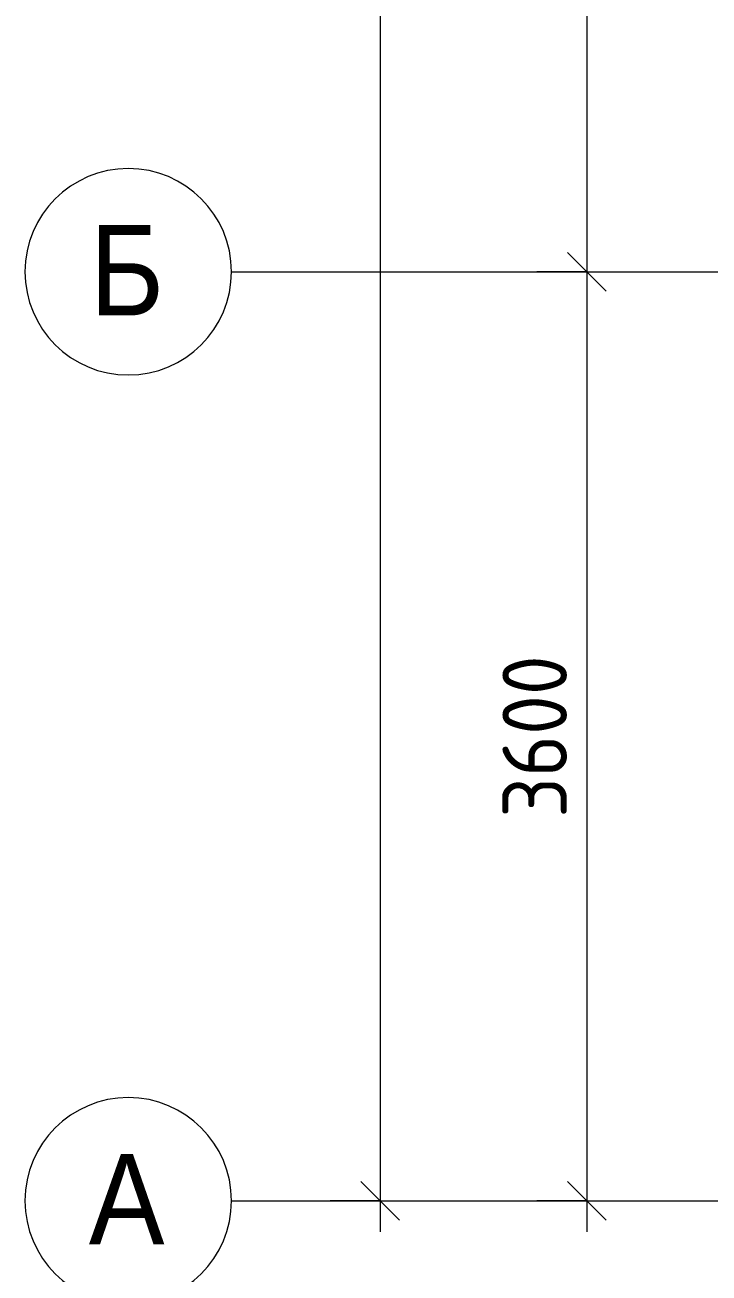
# Model space of a CAD drawing. Header units: millimetres. Extents: x 35840 to 252964, y -8553 to 29000.
# Drawn here: x 35840 to 38490, y -280 to 4556 of the extents above; entities that cross this region are included whole.
import ezdxf

# ---------------------------------------------------------------- set-up
doc = ezdxf.new("R2010")
doc.units = ezdxf.units.MM
for name, color, linetype, lineweight in [('A-ANNO-DIMS', 7, 'Continuous', 9), ('A-ANNO-DIMS-100', 7, 'Continuous', 9), ('Оси', 7, 'Continuous', 9), ('Оси-1', 7, 'Continuous', 20)]:
    doc.layers.add(name, color=color, linetype=linetype, lineweight=lineweight)
doc.styles.add('Arial', font='arial.ttf', dxfattribs={"width": 0.9, "height": 350})
doc.styles.add('ISOCPEUR', font='isocpeur.ttf', dxfattribs={"width": 0.9, "height": 250})
doc.dimstyles.new('ISO-2_5_0_9К_БОЛЬШОЙ', dxfattribs={"dimscale": 304.8, "dimtxt": 248.995294, "dimasz": 0.492126, "dimexe": 0.393701, "dimexo": 0.984252, "dimgap": 0, "dimtad": 1, "dimdec": 0, "dimrnd": 10, "dimzin": 0, "dimdsep": 46, "dimtxsty": 'ISOCPEUR', "dimblk1": 'OBLIQUE', "dimblk2": 'OBLIQUE', "dimsah": 1, "dimcen": 0.09, "dimdle": 0.393701, "dimazin": 0, "dimtfac": 1, "dimtdec": 4, "dimtix": 1, "dimtmove": 0, "dimatfit": 3, "dimfxl": 1, "dimtvp": 1, "dimtolj": 1, "dimtzin": 0, "dimarcsym": 2})
doc.dimstyles.new('ISO-2_5_0_9К_БОЛЬШОЙ_1', dxfattribs={"dimscale": 304.8, "dimtxt": 248.995294, "dimasz": 0.492126, "dimexe": 0.393701, "dimexo": 0.984252, "dimgap": 0, "dimtad": 1, "dimdec": 0, "dimrnd": 10, "dimzin": 0, "dimdsep": 46, "dimtxsty": 'ISOCPEUR', "dimblk1": 'OBLIQUE', "dimblk2": 'OBLIQUE', "dimsah": 1, "dimcen": 0.09, "dimdle": 0.393701, "dimazin": 0, "dimtfac": 1, "dimtdec": 4, "dimtix": 1, "dimtmove": 2, "dimatfit": 3, "dimfxl": 1, "dimtvp": 1, "dimtolj": 1, "dimtzin": 0, "dimarcsym": 2})

# ---------------------------------------------------------------- blocks, each defined once
blk = doc.blocks.new('Ось сетки - D8-29747960-План расстановки мебели и оборудования 1 этажа в осях 12-23')
at = {"layer": 'Оси-1'}
for start, end in [(360, 180), (180, 360)]:
    blk.add_arc((0, 0), 4, start, end, dxfattribs=at)
blk = doc.blocks.new('DIMBLOCK28-План расстановки мебели и оборудования 1 этажа в осях 12-23')
at = {"layer": 'A-ANNO-DIMS-100', "lineweight": 20}
for p, q in [((38016.2, 7800), (37941.2, 7875)), ((38016.2, 7800), (38091.2, 7725)), ((38016.2, 3600), (37941.2, 3675)), ((38016.2, 3600), (38091.2, 3525))]:
    blk.add_line(p, q, dxfattribs=at)
at = {"layer": 'A-ANNO-DIMS-100'}
for p, q in [((37822.3, 7800), (38136.2, 7800)), ((38016.2, 7800), (37822.3, 7800)), ((38016.2, 7800), (38016.2, 3600)), ((37822.3, 3600), (38136.2, 3600)), ((38016.2, 3600), (37822.3, 3600))]:
    blk.add_line(p, q, dxfattribs=at)
at = {"layer": 'A-ANNO-DIMS-100', "color": 0, "insert": (37689.6, 5372), "char_height": 250, "width": 787.208, "attachment_point": 1, "rotation": 90, "line_spacing_factor": 1.149209, "style": 'ISOCPEUR'}
blk.add_mtext('4200', dxfattribs=at)
blk = doc.blocks.new('_Oblique')
at = {"color": 0, "linetype": 'ByBlock', "lineweight": -2}
blk.add_line((-0.5, -0.5), (0.5, 0.5), dxfattribs=at)
blk = doc.blocks.new('DIMBLOCK29-План расстановки мебели и оборудования 1 этажа в осях 12-23')
at = {"layer": 'A-ANNO-DIMS-100', "lineweight": 20}
for p, q in [((38016.2, 3600), (37941.2, 3675)), ((38016.2, 3600), (38091.2, 3525)), ((38016.2, 0), (37941.2, 75)), ((38016.2, 0), (38091.2, -75))]:
    blk.add_line(p, q, dxfattribs=at)
at = {"layer": 'A-ANNO-DIMS-100'}
for p, q in [((37822.3, 3600), (38136.2, 3600)), ((38016.2, 3600), (37822.3, 3600)), ((38016.2, 3600), (38016.2, -120)), ((37822.3, 0), (38136.2, 0)), ((38016.2, 0), (37822.3, 0))]:
    blk.add_line(p, q, dxfattribs=at)
at = {"layer": 'A-ANNO-DIMS-100', "color": 0, "insert": (37689.6, 1484), "char_height": 250, "width": 758.478, "attachment_point": 1, "rotation": 90, "line_spacing_factor": 1.149209, "style": 'ISOCPEUR'}
blk.add_mtext('3600', dxfattribs=at)
blk = doc.blocks.new('DIMBLOCK30-План расстановки мебели и оборудования 1 этажа в осях 12-23')
at = {"layer": 'A-ANNO-DIMS-100'}
for p, q in [((37216.2, 27120), (37216.2, -120)), ((37022.3, 27000), (37336.2, 27000)), ((37216.2, 27000), (37022.3, 27000)), ((37022.3, 0), (37336.2, 0)), ((37216.2, 0), (37022.3, 0))]:
    blk.add_line(p, q, dxfattribs=at)
at = {"layer": 'A-ANNO-DIMS-100', "lineweight": 20}
for p, q in [((37216.2, 27000), (37141.2, 27075)), ((37216.2, 27000), (37291.2, 26925)), ((37216.2, 0), (37141.2, 75)), ((37216.2, 0), (37291.2, -75))]:
    blk.add_line(p, q, dxfattribs=at)
at = {"layer": 'A-ANNO-DIMS-100', "color": 0, "insert": (36889.6, 13572), "char_height": 250, "width": 948.097, "attachment_point": 1, "rotation": 90, "line_spacing_factor": 1.149209, "style": 'ISOCPEUR'}
blk.add_mtext('27000', dxfattribs=at)

msp = doc.modelspace()

# ---------------------------------------------------------------- linework, layer by layer
at = {"layer": 'Оси'}
for p, q in [((36640.1, 3600), (39140.1, 3600)), ((36640.1, 0), (39140.1, 0))]:
    msp.add_line(p, q, dxfattribs=at)

# ---------------------------------------------------------------- block references
at = {"layer": 'Оси-1', "xscale": 99.99999999999993, "yscale": 99.99999999999993, "zscale": 99.99999999999993, "rotation": 269.9999999999994}
for p in [(36240.1, 3600), (36240.1, 0)]:
    msp.add_blockref('Ось сетки - D8-29747960-План расстановки мебели и оборудования 1 этажа в осях 12-23', p, dxfattribs=at)

# ---------------------------------------------------------------- texts
at = {"layer": 'Оси', "char_height": 350, "attachment_point": 1, "style": 'Arial'}
for s, insert, width in [('\\fArial|b0|i0|c204|p34|;\\W.9;Б', (36090.5, 3781), 353.544), ('\\fArial|b0|i0|c204|p34|;\\W.9;А', (36087.3, 181), 360.759)]:
    msp.add_mtext(s, dxfattribs=dict(at, insert=insert, width=width))

# ---------------------------------------------------------------- dimensions: what is measured, and where the dimension line sits
at = {"layer": 'A-ANNO-DIMS'}
dim = msp.add_linear_dim(base=(37216.2, 0), p1=(37322.3, 27000), p2=(37322.3, 0), angle=90, dimstyle='ISO-2_5_0_9К_БОЛЬШОЙ_1', override={"dimpost": '<>', "dimfxl": 26999.999823}, dxfattribs=at)
dim.commit()
dim.dimension.update_dxf_attribs({"geometry": 'DIMBLOCK30-План расстановки мебели и оборудования 1 этажа в осях 12-23', "text_midpoint": (37056.3, 14046), "dimtype": 160, "text_rotation": 90})
for base, p1, p2, override, picture, middle in [((38016.2, 3600), (38122.3, 7800), (38122.3, 3600), {"dimpost": '<>', "dimfxl": 4200}, 'DIMBLOCK28-План расстановки мебели и оборудования 1 этажа в осях 12-23', (37891.2, 5700)), ((38016.2, 0), (38122.3, 3600), (38122.3, 0), {"dimpost": '<>', "dimfxl": 3600}, 'DIMBLOCK29-План расстановки мебели и оборудования 1 этажа в осях 12-23', (37891.2, 1800))]:
    dim = msp.add_linear_dim(base=base, p1=p1, p2=p2, angle=90, dimstyle='ISO-2_5_0_9К_БОЛЬШОЙ', override=override, dxfattribs=at)
    dim.commit()
    dim.dimension.update_dxf_attribs({"geometry": picture, "text_midpoint": middle})

doc.saveas('drawing.dxf')
